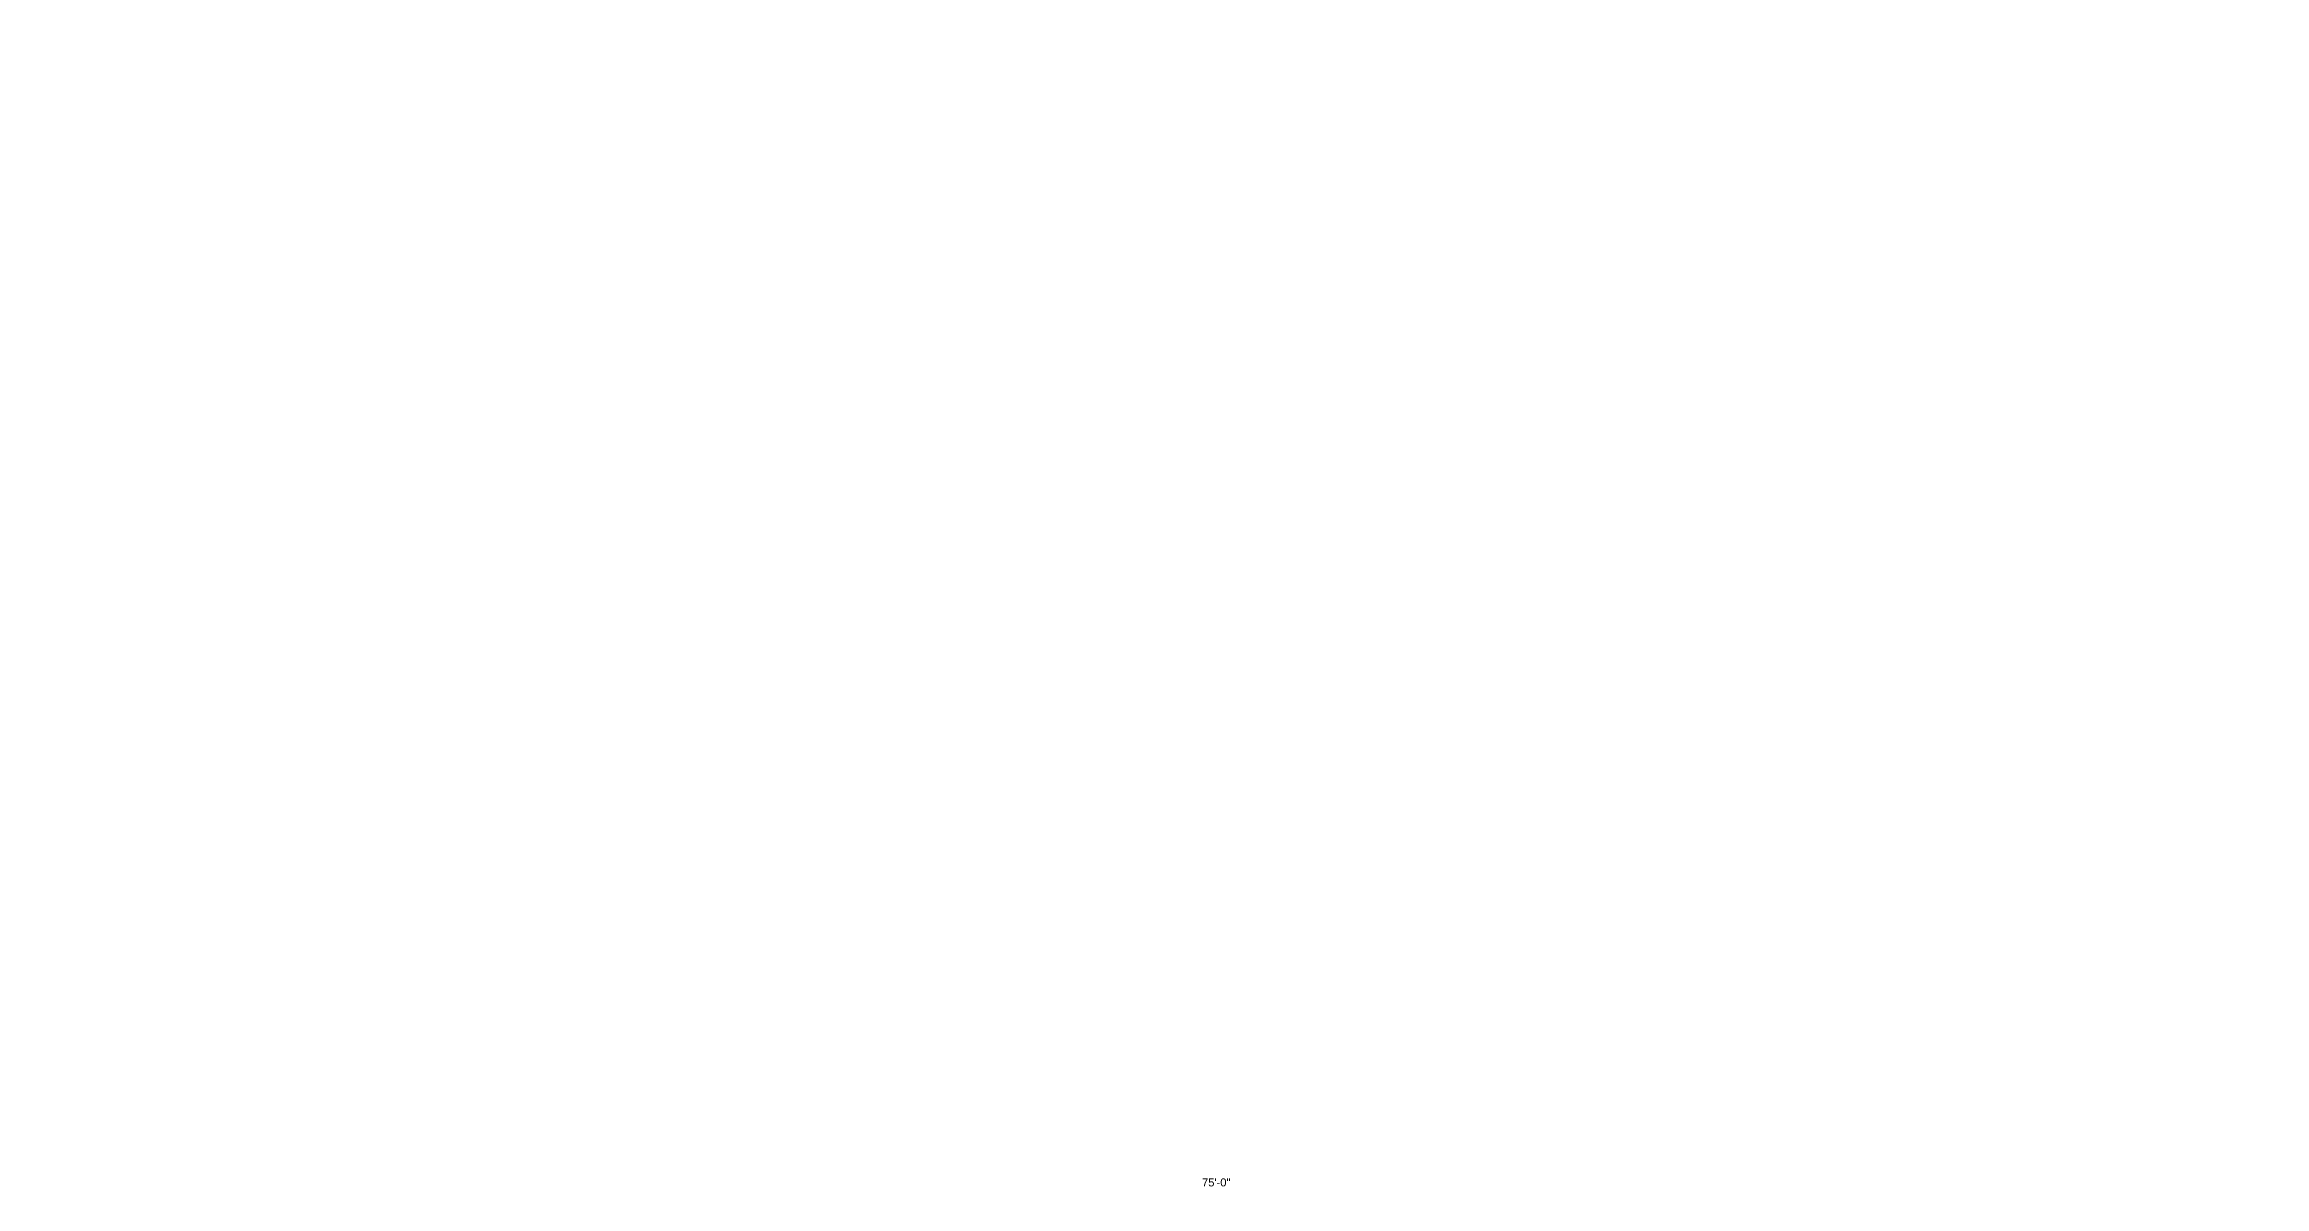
# Model space of a CAD drawing. Header units: inches. Extents: x -2804 to 58974, y -36095 to 66.
# Drawn here: x 21376 to 22417, y -23110 to -22575 of the extents above; entities that cross this region are included whole.
import ezdxf

# ---------------------------------------------------------------- set-up
doc = ezdxf.new("R2010")
doc.units = ezdxf.units.IN
doc.header["$MEASUREMENT"] = 0
doc.header["$XCLIPFRAME"] = 2
for name, color, linetype, lineweight in [('15xx-Jefferson-REHAB-pr5_dwg', 45, 'Continuous', 9), ('A-DIM', 7, 'Continuous', 9), ('G-ANNO-REFR', 1, 'Continuous', 9)]:
    doc.layers.add(name, color=color, linetype=linetype, lineweight=lineweight)
doc.styles.add('Arial_6', font='arial.ttf', dxfattribs={"height": 3.75})
picture_1 = doc.add_image_def('image1.jpg', size_in_pixel=(1920, 1080))

# ---------------------------------------------------------------- blocks, each defined once
blk = doc.blocks.new('15xx-Jefferson-REHAB-pr5_dwg-1211969-Site Locator Map')
at = {"layer": 'A-DIM', "insert": (11462.2, 9852.7), "char_height": 3.75, "width": 15.876, "attachment_point": 2, "line_spacing_factor": 0.938532, "style": 'Arial_6'}
blk.add_mtext('75\'-0"', dxfattribs=at)

msp = doc.modelspace()

# ---------------------------------------------------------------- block references
at = {"layer": '15xx-Jefferson-REHAB-pr5_dwg', "color": 7}
msp.add_blockref('15xx-Jefferson-REHAB-pr5_dwg-1211969-Site Locator Map', (10463.2, -32959.1), dxfattribs=at)

# ---------------------------------------------------------------- pictures from other files: only their frames are drawn
at = {"layer": 'G-ANNO-REFR'}
image = msp.add_image(picture_1, insert=(2622.3, -39288.8), size_in_units=(58514.3, 32914.3), dxfattribs=at)
image.set_boundary_path([(6.221, 974.7155), (6.221, 84.0795), (1848.55, 84.0795), (1848.55, 974.7155), (6.221, 974.7155)])
image.dxf.flags = 15

doc.saveas('drawing.dxf')
